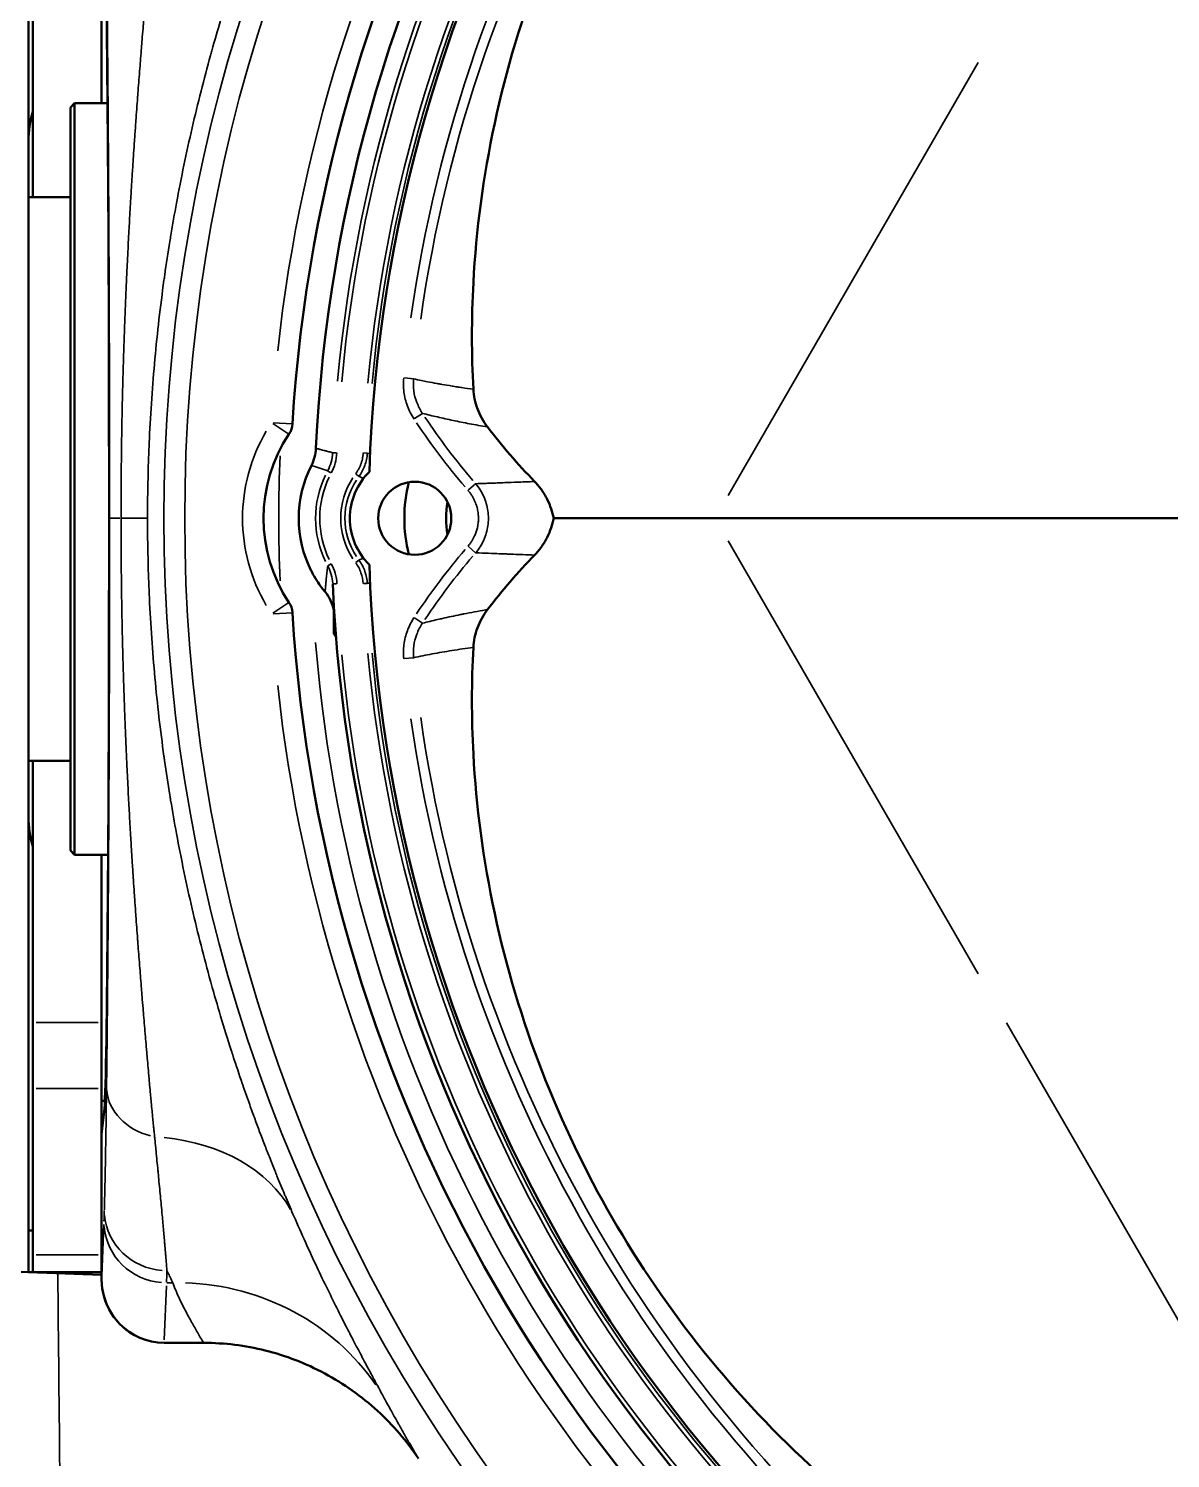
# Model space of a CAD drawing. Header units: millimetres. Extents: x 40 to 2195, y 40 to 1687.
# Drawn here: x 1031.6 to 1086.3, y 1342.3 to 1410.8 of the extents above; entities that cross this region are included whole.
import ezdxf

# ---------------------------------------------------------------- set-up
doc = ezdxf.new("R2010")
doc.units = ezdxf.units.MM
doc.header["$LTSCALE"] = 8
doc.layers.add('Visible (ISO)', color=7, linetype='Continuous', lineweight=50)
doc.layers.add('Visible Narrow (ISO)', color=7, linetype='Continuous', lineweight=35)

msp = doc.modelspace()

# ---------------------------------------------------------------- linework, layer by layer
at = {"layer": 'Visible (ISO)'}
for p, q in [((1031.6, 1424.92), (1031.6, 1353.482)), ((1031.8, 1415.232), (1031.8, 1402.701)), ((1035.1, 1415.232), (1035.1, 1407.201)), ((1033.6, 1407.001), (1033.8, 1407.201)), ((1033.6, 1407.001), (1033.6, 1371.401)), ((1033.8, 1371.201), (1033.8, 1407.201)), ((1033.8, 1407.201), (1035.383, 1407.201)), ((1031.6, 1402.701), (1033.6, 1402.701)), ((1064.482, 1387.322), (1056.754, 1387.322)), ((1064.484, 1387.322), (1091.042, 1387.322)), ((1046.217, 1381.822), (1046.217, 1383.238)), ((1031.6, 1375.701), (1033.6, 1375.701)), ((1031.8, 1375.701), (1031.8, 1363.171)), ((1033.6, 1371.401), (1033.8, 1371.201)), ((1033.8, 1371.201), (1035.41, 1371.201)), ((1035.1, 1371.201), (1035.1, 1359.411)), ((1031.8, 1363.171), (1031.8, 1360)), ((1031.8, 1352.031), (1031.8, 1360)), ((1035.255, 1359.411), (1035.1, 1359.411)), ((1035.1, 1359.411), (1035.1, 1350.868)), ((1035.1, 1357.822), (1035.224, 1358.905)), ((1035.1, 1357.822), (1035.1, 1350.888)), ((1036.9, 1357.925), (1036.9, 1357.925)), ((1037.1, 1357.842), (1037.1, 1357.842)), ((1038.6, 1357.59), (1038.6, 1357.59)), ((1040.6, 1357.079), (1040.6, 1357.079)), ((1031.6, 1351.201), (1031.6, 1353.482)), ((1031.6, 1353.202), (1031.635, 1353.201)), ((1031.8, 1353.201), (1031.6, 1353.201)), ((1031.6, 1351.201), (1009.1, 1351.987)), ((1031.8, 1352.031), (1031.8, 1351.201)), ((1036.9, 1351.58), (1036.9, 1351.58)), ((1037.1, 1351.493), (1037.1, 1351.493)), ((1031.8, 1351.201), (1031.6, 1351.201)), ((1031.6, 1351.201), (1035.1, 1351.079)), ((1035.1, 1351.201), (1031.8, 1351.201)), ((1038.094, 1347.822), (1039.989, 1347.822)), ((1038.1, 1347.822), (1039.989, 1347.822))]:
    msp.add_line(p, q, dxfattribs=at)
msp.add_circle((1050.1, 1387.322), 1.75, dxfattribs=at)
for centre, radius, start, end in [((1117.6, 1387.322), 73.5, 123.52818, 176.47182), ((1117.6, 1387.322), 72.312, 122.65633, 177.34367), ((1117.6, 1387.322), 69.709, 121.82758, 178.17242), ((1036.6, 1405.401), 5, 163.7398, 180), ((1077.877, 1410.388), 32.722, 210.08272, 210.08274), ((1043.241, 1391.906), 1, 326.23965, 356.47182), ((1050.1, 1387.322), 7.25, 146.23965, 213.76035), ((1077.763, 1410.322), 30.523, 217.6057, 224.08938), ((1043.368, 1390.766), 2, 332.90481, 357.34371), ((1050.1, 1387.322), 5.562, 152.90485, 206.98677), ((1050.1, 1387.322), 3.109, 134.35941, 225.64059), ((1056.6, 1387.322), 7, 165.71803, 194.28197), ((1056.6, 1387.322), 5, 170.93128, 189.06872), ((1117.6, 1387.322), 69.709, 181.82758, 238.17242), ((1077.763, 1364.322), 30.523, 135.91062, 142.3943), ((1117.6, 1387.322), 71.5, 182.52237, 237.47763), ((1043.241, 1382.737), 1, 3.52818, 33.76035), ((1117.6, 1387.322), 73.5, 183.52818, 236.47182), ((1056.6, 1387.322), 11.75, 207.91007, 209.04777), ((1077.973, 1364.2), 32.833, 149.91719, 149.91722), ((1036.6, 1373.002), 5, 180, 196.2602)]:
    msp.add_arc(centre, radius, start, end, dxfattribs=at)
for centre, major_axis, ratio, start_param, end_param in [((1035.205, 1387.322), (0, -28.5), 0.008727, 0.076262, 3.065331), ((1038.1, 1350.894), (-0.122, -3.07), 0.976558, 4.752941, 6.32186), ((1038.1, 1350.868), (0, -3.046), 0.984808, 4.712389, 5.846853)]:
    msp.add_ellipse(centre, major_axis=major_axis, ratio=ratio, start_param=start_param, end_param=end_param, dxfattribs=at)
for points, knots in [([(1052.906, 1393.505), (1052.817, 1395.151), (1052.811, 1396.864), (1053.04, 1401.111), (1053.377, 1403.684), (1054.479, 1408.808), (1055.244, 1411.362), (1057.151, 1416.279), (1058.293, 1418.641), (1060.823, 1423.024), (1062.298, 1425.194), (1065.603, 1429.303), (1067.432, 1431.243), (1071.318, 1434.759), (1073.378, 1436.338), (1076.942, 1438.659), (1078.428, 1439.511), (1079.898, 1440.256)], [16.981252, 16.981252, 16.981252, 16.981252, 17.514776, 17.514776, 18.27382, 18.27382, 19.032863, 19.032863, 19.791907, 19.791907, 20.550951, 20.550951, 21.309995, 21.309995, 22.069038, 22.069038, 22.602563, 22.602563, 22.602563, 22.602563]), ([(1052.906, 1393.505), (1052.923, 1393.197), (1052.987, 1392.881), (1053.214, 1392.262), (1053.375, 1391.964), (1053.582, 1391.696)], [-0.2031889, -0.2031889, -0.2031889, -0.2031889, -0.1016267, -0.1016267, -0.000001, -0.000001, -0.000001, -0.000001]), ([(1055.839, 1389.084), (1055.957, 1388.963), (1056.065, 1388.832), (1056.269, 1388.548), (1056.361, 1388.393), (1056.593, 1387.934), (1056.696, 1387.624), (1056.754, 1387.322)], [0.000001, 0.000001, 0.000001, 0.000001, 0.0508491, 0.0508491, 0.1061044, 0.1061044, 0.2122126, 0.2122126, 0.2122126, 0.2122126]), ([(1056.754, 1387.322), (1056.696, 1387.02), (1056.593, 1386.709), (1056.361, 1386.25), (1056.269, 1386.096), (1056.066, 1385.812), (1055.958, 1385.681), (1055.839, 1385.559)], [0.000001, 0.000001, 0.000001, 0.000001, 0.1064299, 0.1064299, 0.1617657, 0.1617657, 0.2128507, 0.2128507, 0.2128507, 0.2128507]), ([(1045.144, 1384.798), (1045.149, 1384.787), (1045.155, 1384.777), (1045.321, 1384.455), (1045.49, 1384.202), (1045.7, 1383.923), (1045.753, 1383.856), (1045.803, 1383.797)], [-2.1966263, -2.1966263, -2.1966263, -2.1966263, -2.192545, -2.192545, -2.0720054, -2.0720054, -2.0287503, -2.0287503, -2.0287503, -2.0287503]), ([(1045.803, 1383.797), (1045.912, 1383.666), (1046, 1383.525), (1046.137, 1383.237), (1046.186, 1383.088), (1046.217, 1382.937)], [-0.113698, -0.113698, -0.113698, -0.113698, -0.0568623, -0.0568623, -0.000001, -0.000001, -0.000001, -0.000001]), ([(1053.582, 1382.948), (1053.375, 1382.679), (1053.214, 1382.381), (1052.987, 1381.763), (1052.923, 1381.446), (1052.906, 1381.138)], [-0.2038354, -0.2038354, -0.2038354, -0.2038354, -0.1018868, -0.1018868, -0.000001, -0.000001, -0.000001, -0.000001]), ([(1079.898, 1334.387), (1078.428, 1335.132), (1076.942, 1335.984), (1073.378, 1338.306), (1071.318, 1339.885), (1067.432, 1343.4), (1065.603, 1345.34), (1062.298, 1349.45), (1060.823, 1351.62), (1058.293, 1356.002), (1057.151, 1358.365), (1055.244, 1363.282), (1054.479, 1365.836), (1053.377, 1370.959), (1053.04, 1373.532), (1052.811, 1377.779), (1052.817, 1379.493), (1052.906, 1381.138)], [16.981252, 16.981252, 16.981252, 16.981252, 17.514776, 17.514776, 18.27382, 18.27382, 19.032863, 19.032863, 19.791907, 19.791907, 20.550951, 20.550951, 21.309995, 21.309995, 22.069038, 22.069038, 22.602563, 22.602563, 22.602563, 22.602563]), ([(1050.274, 1342.287), (1049.716, 1343.12), (1049.06, 1343.883), (1047.553, 1345.262), (1046.7, 1345.866), (1044.884, 1346.84), (1043.928, 1347.211), (1041.973, 1347.699), (1040.983, 1347.822), (1039.989, 1347.822)], [0.000001, 0.000001, 0.000001, 0.000001, 0.300679, 0.300679, 0.612699, 0.612699, 0.918975, 0.918975, 1.217213, 1.217213, 1.217213, 1.217213])]:
    msp.add_open_spline(points, degree=3, knots=knots, dxfattribs=at)
at = {"layer": 'Visible Narrow (ISO)'}
for p, q in [((1077.087, 1409.151), (1065.112, 1388.41)), ((1050.031, 1394.001), (1049.6, 1394.043)), ((1044.07, 1391.352), (1043.306, 1391.863)), ((1044.236, 1391.845), (1043.32, 1391.902)), ((1050.463, 1392.341), (1050.091, 1392.096)), ((1046.35, 1390.453), (1046.166, 1390.461)), ((1047.64, 1390.451), (1047.823, 1390.443)), ((1046.086, 1389.505), (1045.925, 1389.593)), ((1047.278, 1389.442), (1047.424, 1389.332)), ((1053.009, 1388.971), (1052.672, 1388.68)), ((1035.976, 1387.322), (1035.484, 1387.322)), ((1053.009, 1385.673), (1052.672, 1385.963)), ((1077.087, 1365.492), (1065.112, 1386.234)), ((1046.089, 1385.134), (1045.928, 1385.046)), ((1047.278, 1385.201), (1047.424, 1385.311)), ((1046.353, 1384.183), (1046.17, 1384.175)), ((1047.64, 1384.192), (1047.823, 1384.2)), ((1044.07, 1383.291), (1043.306, 1382.781)), ((1043.32, 1382.742), (1044.236, 1382.798)), ((1050.463, 1382.303), (1050.091, 1382.547)), ((1050.031, 1380.643), (1049.6, 1380.6)), ((1031.965, 1363.171), (1034.935, 1363.171)), ((1078.439, 1363.151), (1090.414, 1342.41)), ((1031.965, 1360), (1034.935, 1360)), ((1035.105, 1351.025), (1035.203, 1353.492)), ((1034.935, 1352.031), (1031.965, 1352.031)), ((1038.1, 1351.282), (1038.1, 1351.282)), ((1038.1, 1350.702), (1038.1, 1350.702)), ((1038.223, 1350.7), (1038.492, 1350.7)), ((1038.1, 1347.966), (1038.203, 1350.556))]:
    msp.add_line(p, q, dxfattribs=at)
for centre, radius, start, end in [((1117.6, 1387.322), 74.5, 126.17537, 173.82463), ((1117.6, 1387.322), 71.503, 125.26458, 174.73542), ((1117.6, 1387.322), 71.303, 125.26458, 174.73542), ((1117.6, 1387.322), 70.046, 125.3053, 174.6947), ((1117.6, 1387.322), 69.846, 125.3053, 174.6947), ((1117.6, 1387.322), 68.363, 128.08059, 171.91941), ((1117.6, 1387.322), 67.888, 128.08059, 171.91941), ((1117.6, 1387.322), 79.522, 142.94869, 217.05131), ((1117.6, 1387.322), 78.522, 142.94869, 217.05131), ((1077.763, 1410.322), 33.168, 213.74088, 220.4086), ((1077.763, 1410.322), 32.681, 213.74088, 220.4086), ((1050.1, 1387.322), 8.25, 149.61569, 210.38431), ((1117.6, 1387.322), 74.017, 177.68277, 182.31723), ((1050.1, 1387.322), 4.753, 154.31296, 205.74741), ((1050.1, 1387.322), 4.553, 154.31296, 205.74741), ((1050.1, 1387.322), 3.546, 146.77355, 213.22645), ((1050.1, 1387.322), 3.346, 146.77355, 213.22645), ((1077.763, 1364.322), 33.168, 139.5914, 146.25912), ((1077.763, 1364.322), 32.681, 139.59139, 146.25912), ((1117.6, 1387.322), 72.5, 184.70912, 233.56463), ((1117.6, 1387.322), 70.046, 185.3053, 234.6947), ((1117.6, 1387.322), 69.846, 185.3053, 234.6947), ((1117.6, 1387.322), 71.3, 185.27013, 234.72987), ((1117.6, 1387.322), 74.5, 186.17537, 233.82463), ((1117.6, 1387.322), 68.363, 188.08059, 231.91941), ((1117.6, 1387.322), 67.888, 188.08059, 231.91941)]:
    msp.add_arc(centre, radius, start, end, dxfattribs=at)
for centre, major_axis, ratio, start_param, end_param in [((1044.168, 1384.087), (2.001, 0.088), 0.999992, 0.022763, 0.432505), ((1038.334, 1360.091), (-3, 0.038), 0.82431, 0.081971, 1.27995), ((1035.195, 1350.268), (9.379, 2.947), 0.728638, 0.150281, 1.039795), ((1035.144, 1387.355), (0, -34.534), 0.008727, 0.21995, 0.276538), ((1038.227, 1354.163), (-2.999, 0.091), 0.961099, 0.110046, 1.521569), ((1038.209, 1353.629), (-2.998, 0.119), 0.976558, 0.118999, 1.531025), ((1038.144, 1387.344), (0, -37.522), 0.008028, 0.219943, 0.276552), ((1038.447, 1339.421), (11.289, 3.215), 0.957797, 0.313658, 1.247547)]:
    msp.add_ellipse(centre, major_axis=major_axis, ratio=ratio, start_param=start_param, end_param=end_param, dxfattribs=at)
for points, knots in [([(1044.31, 1420.757), (1044.184, 1420.466), (1044.054, 1420.163), (1043.902, 1419.803), (1043.884, 1419.759), (1043.743, 1419.424), (1043.618, 1419.122), (1043.459, 1418.73), (1043.427, 1418.652), (1043.311, 1418.362), (1043.225, 1418.146), (1043.059, 1417.727), (1042.981, 1417.525), (1042.766, 1416.969), (1042.629, 1416.606), (1042.452, 1416.126), (1042.414, 1416.023), (1042.297, 1415.704), (1042.218, 1415.484), (1042.06, 1415.041), (1041.982, 1414.819), (1041.882, 1414.529), (1041.859, 1414.462), (1041.699, 1413.997), (1041.563, 1413.593), (1041.389, 1413.059), (1041.348, 1412.933), (1041.134, 1412.27), (1040.965, 1411.725), (1040.656, 1410.693), (1040.515, 1410.208), (1040.357, 1409.643), (1040.336, 1409.569), (1040.159, 1408.929), (1040.007, 1408.356), (1039.713, 1407.199), (1039.571, 1406.615), (1039.298, 1405.435), (1039.167, 1404.84), (1038.917, 1403.639), (1038.798, 1403.034), (1038.591, 1401.915), (1038.501, 1401.403), (1038.399, 1400.787), (1038.382, 1400.685), (1038.279, 1400.049), (1038.197, 1399.512), (1038.109, 1398.89), (1038.097, 1398.806), (1037.999, 1398.099), (1037.919, 1397.474), (1037.774, 1396.219), (1037.708, 1395.589), (1037.592, 1394.327), (1037.54, 1393.694), (1037.452, 1392.425), (1037.415, 1391.789), (1037.363, 1390.646), (1037.344, 1390.139), (1037.326, 1389.5), (1037.323, 1389.369), (1037.305, 1388.599), (1037.298, 1387.96), (1037.298, 1387.322)], [0.0000002, 0.0000002, 0.0000002, 0.0000002, 0.0439758, 0.0439758, 0.05, 0.05, 0.090068, 0.090068, 0.1, 0.1, 0.1264255, 0.1264255, 0.15, 0.15, 0.1893933, 0.1893933, 0.2, 0.2, 0.2220319, 0.2220319, 0.2436457, 0.2436457, 0.25, 0.25, 0.2882474, 0.2882474, 0.3, 0.3, 0.35, 0.35, 0.3934344, 0.3934344, 0.4, 0.4, 0.45, 0.45, 0.5, 0.5, 0.55, 0.55, 0.6, 0.6, 0.6417562, 0.6417562, 0.65, 0.65, 0.6932699, 0.6932699, 0.7, 0.7, 0.75, 0.75, 0.8, 0.8, 0.85, 0.85, 0.9, 0.9, 0.9397092, 0.9397092, 0.95, 0.95, 1, 1, 1, 1]), ([(1037.636, 1416.955), (1037.628, 1416.873), (1037.619, 1416.786), (1037.603, 1416.628), (1037.596, 1416.561), (1037.586, 1416.461), (1037.583, 1416.432), (1037.57, 1416.298), (1037.559, 1416.188), (1037.54, 1415.984), (1037.531, 1415.893), (1037.519, 1415.77), (1037.516, 1415.742), (1037.501, 1415.578), (1037.487, 1415.437), (1037.464, 1415.19), (1037.455, 1415.087), (1037.443, 1414.957), (1037.44, 1414.934), (1037.425, 1414.77), (1037.412, 1414.625), (1037.386, 1414.341), (1037.374, 1414.202), (1037.36, 1414.044), (1037.358, 1414.028), (1037.343, 1413.858), (1037.329, 1413.702), (1037.302, 1413.385), (1037.288, 1413.224), (1037.273, 1413.055), (1037.272, 1413.048), (1037.256, 1412.861), (1037.24, 1412.678), (1037.212, 1412.34), (1037.198, 1412.185), (1037.185, 1412.026), (1037.185, 1412.022), (1037.156, 1411.68), (1037.127, 1411.338), (1037.097, 1410.979), (1037.096, 1410.964), (1037.079, 1410.757), (1037.063, 1410.564), (1037.035, 1410.226), (1037.024, 1410.082), (1037.01, 1409.91), (1037.008, 1409.884), (1036.992, 1409.691), (1036.979, 1409.524), (1036.953, 1409.194), (1036.94, 1409.031), (1036.926, 1408.856), (1036.925, 1408.847), (1036.922, 1408.797), (1036.918, 1408.758), (1036.902, 1408.547), (1036.889, 1408.373), (1036.862, 1408.029), (1036.849, 1407.859), (1036.836, 1407.674), (1036.835, 1407.662), (1036.83, 1407.594), (1036.825, 1407.536), (1036.807, 1407.296), (1036.793, 1407.109), (1036.766, 1406.739), (1036.753, 1406.556), (1036.739, 1406.353), (1036.738, 1406.338), (1036.731, 1406.244), (1036.725, 1406.164), (1036.704, 1405.862), (1036.688, 1405.633), (1036.658, 1405.205), (1036.645, 1405.008), (1036.625, 1404.699), (1036.617, 1404.59), (1036.595, 1404.245), (1036.579, 1404.005), (1036.549, 1403.534), (1036.535, 1403.306), (1036.512, 1402.929), (1036.503, 1402.785), (1036.474, 1402.29), (1036.453, 1401.93), (1036.424, 1401.406), (1036.415, 1401.253), (1036.397, 1400.914), (1036.387, 1400.728), (1036.367, 1400.34), (1036.357, 1400.138), (1036.336, 1399.732), (1036.326, 1399.529), (1036.309, 1399.172), (1036.302, 1399.02), (1036.285, 1398.634), (1036.274, 1398.396), (1036.253, 1397.898), (1036.242, 1397.637), (1036.221, 1397.109), (1036.21, 1396.843), (1036.196, 1396.473), (1036.193, 1396.374), (1036.181, 1396.04), (1036.173, 1395.8), (1036.162, 1395.49), (1036.16, 1395.423), (1036.15, 1395.123), (1036.143, 1394.885), (1036.129, 1394.412), (1036.123, 1394.177), (1036.111, 1393.733), (1036.105, 1393.525), (1036.095, 1393.108), (1036.09, 1392.899), (1036.082, 1392.532), (1036.079, 1392.374), (1036.072, 1392.01), (1036.068, 1391.802), (1036.061, 1391.388), (1036.058, 1391.182), (1036.051, 1390.772), (1036.049, 1390.568), (1036.046, 1390.32), (1036.045, 1390.273), (1036.042, 1389.965), (1036.039, 1389.707), (1036.036, 1389.322), (1036.035, 1389.192), (1036.032, 1388.819), (1036.03, 1388.576), (1036.028, 1388.091), (1036.027, 1387.849), (1036.027, 1387.513), (1036.027, 1387.417), (1036.027, 1387.322)], [0.0000004, 0.0000004, 0.0000004, 0.0000004, 0.0264239, 0.0264239, 0.0449613, 0.0449613, 0.0526316, 0.0526316, 0.0790387, 0.0790387, 0.0992866, 0.0992866, 0.1052632, 0.1052632, 0.1338009, 0.1338009, 0.1535466, 0.1535466, 0.1578947, 0.1578947, 0.1838702, 0.1838702, 0.2078221, 0.2078221, 0.2105263, 0.2105263, 0.2363156, 0.2363156, 0.2621049, 0.2621049, 0.2631579, 0.2631579, 0.2918356, 0.2918356, 0.3157895, 0.3157895, 0.3163858, 0.3163858, 0.3684211, 0.3684211, 0.3706631, 0.3706631, 0.3996722, 0.3996722, 0.4210526, 0.4210526, 0.4249484, 0.4249484, 0.4493163, 0.4493163, 0.4723732, 0.4723732, 0.4736842, 0.4736842, 0.4792176, 0.4792176, 0.5027667, 0.5027667, 0.5248208, 0.5248208, 0.5263158, 0.5263158, 0.53349, 0.53349, 0.5562187, 0.5562187, 0.5772553, 0.5772553, 0.5789474, 0.5789474, 0.5877504, 0.5877504, 0.6119397, 0.6119397, 0.6315789, 0.6315789, 0.6420437, 0.6420437, 0.6642336, 0.6642336, 0.6842105, 0.6842105, 0.6963076, 0.6963076, 0.7251211, 0.7251211, 0.7368421, 0.7368421, 0.7506824, 0.7506824, 0.7652542, 0.7652542, 0.7793243, 0.7793243, 0.7894737, 0.7894737, 0.8047929, 0.8047929, 0.8208458, 0.8208458, 0.8364979, 0.8364979, 0.8421053, 0.8421053, 0.8554156, 0.8554156, 0.8590328, 0.8590328, 0.8717195, 0.8717195, 0.8840243, 0.8840243, 0.8947368, 0.8947368, 0.905411, 0.905411, 0.9133957, 0.9133957, 0.9239313, 0.9239313, 0.9344394, 0.9344394, 0.944941, 0.944941, 0.9473684, 0.9473684, 0.9609947, 0.9609947, 0.9679374, 0.9679374, 0.981156, 0.981156, 0.9946278, 0.9946278, 1, 1, 1, 1]), ([(1035.334, 1414.552), (1035.336, 1414.425), (1035.337, 1414.284), (1035.339, 1414.128), (1035.34, 1414.101), (1035.34, 1414.074), (1035.34, 1414.046), (1035.342, 1413.878), (1035.345, 1413.693), (1035.347, 1413.494), (1035.347, 1413.469), (1035.347, 1413.443), (1035.348, 1413.417), (1035.35, 1413.208), (1035.353, 1412.984), (1035.355, 1412.747), (1035.356, 1412.725), (1035.356, 1412.704), (1035.356, 1412.683), (1035.359, 1412.436), (1035.362, 1412.175), (1035.364, 1411.904), (1035.364, 1411.89), (1035.365, 1411.875), (1035.365, 1411.861), (1035.368, 1411.58), (1035.371, 1411.288), (1035.373, 1410.99), (1035.374, 1410.985), (1035.374, 1410.979), (1035.374, 1410.973), (1035.377, 1410.669), (1035.379, 1410.359), (1035.382, 1410.045), (1035.382, 1410.042), (1035.382, 1410.038), (1035.382, 1410.034), (1035.385, 1409.724), (1035.388, 1409.412), (1035.391, 1409.097), (1035.391, 1409.083), (1035.391, 1409.069), (1035.391, 1409.055), (1035.394, 1408.75), (1035.396, 1408.442), (1035.399, 1408.129), (1035.399, 1408.105), (1035.399, 1408.08), (1035.399, 1408.056), (1035.402, 1407.752), (1035.404, 1407.444), (1035.407, 1407.124), (1035.407, 1407.087), (1035.407, 1407.05), (1035.408, 1407.013), (1035.41, 1406.701), (1035.412, 1406.378), (1035.415, 1406.039), (1035.415, 1405.986), (1035.416, 1405.933), (1035.416, 1405.88), (1035.418, 1405.547), (1035.421, 1405.197), (1035.423, 1404.826), (1035.424, 1404.753), (1035.424, 1404.679), (1035.425, 1404.605), (1035.427, 1404.238), (1035.43, 1403.85), (1035.432, 1403.44), (1035.433, 1403.34), (1035.433, 1403.24), (1035.434, 1403.138), (1035.436, 1402.732), (1035.439, 1402.305), (1035.441, 1401.853), (1035.442, 1401.722), (1035.443, 1401.589), (1035.444, 1401.454), (1035.446, 1401.006), (1035.448, 1400.537), (1035.451, 1400.046), (1035.452, 1399.877), (1035.452, 1399.705), (1035.453, 1399.53), (1035.455, 1399.046), (1035.458, 1398.539), (1035.46, 1397.999), (1035.461, 1397.784), (1035.462, 1397.564), (1035.462, 1397.339), (1035.465, 1396.796), (1035.467, 1396.222), (1035.468, 1395.616), (1035.469, 1395.338), (1035.47, 1395.053), (1035.471, 1394.763), (1035.473, 1394.157), (1035.474, 1393.527), (1035.476, 1392.884), (1035.477, 1392.545), (1035.477, 1392.202), (1035.478, 1391.859), (1035.479, 1391.282), (1035.48, 1390.704), (1035.48, 1390.141), (1035.48, 1390.1), (1035.48, 1390.06), (1035.481, 1390.02), (1035.481, 1389.651), (1035.481, 1389.289), (1035.482, 1388.932), (1035.482, 1388.385), (1035.482, 1387.85), (1035.482, 1387.322)], [0, 0, 0, 0, 0.044972, 0.044972, 0.044972, 0.052632, 0.052632, 0.052632, 0.099303, 0.099303, 0.099303, 0.105263, 0.105263, 0.105263, 0.153573, 0.153573, 0.153573, 0.157895, 0.157895, 0.157895, 0.207855, 0.207855, 0.207855, 0.210526, 0.210526, 0.210526, 0.262143, 0.262143, 0.262143, 0.263158, 0.263158, 0.263158, 0.315789, 0.315789, 0.315789, 0.316432, 0.316432, 0.316432, 0.368421, 0.368421, 0.368421, 0.370721, 0.370721, 0.370721, 0.421053, 0.421053, 0.421053, 0.425014, 0.425014, 0.425014, 0.473684, 0.473684, 0.473684, 0.479291, 0.479291, 0.479291, 0.526316, 0.526316, 0.526316, 0.533571, 0.533571, 0.533571, 0.578947, 0.578947, 0.578947, 0.587839, 0.587839, 0.587839, 0.631579, 0.631579, 0.631579, 0.64214, 0.64214, 0.64214, 0.684211, 0.684211, 0.684211, 0.696411, 0.696411, 0.696411, 0.736842, 0.736842, 0.736842, 0.750793, 0.750793, 0.750793, 0.789474, 0.789474, 0.789474, 0.804905, 0.804905, 0.804905, 0.842105, 0.842105, 0.842105, 0.859155, 0.859155, 0.859155, 0.894737, 0.894737, 0.894737, 0.913519, 0.913519, 0.913519, 0.945103, 0.945103, 0.945103, 0.947368, 0.947368, 0.947368, 0.968127, 0.968127, 0.968127, 1, 1, 1, 1]), ([(1050.47, 1392.346), (1050.359, 1392.511), (1050.176, 1392.863), (1050.031, 1393.429), (1050.023, 1393.811), (1050.041, 1394)], [0.0000013, 0.0000013, 0.0000013, 0.0000013, 0.3333333, 0.6666667, 1, 1, 1, 1]), ([(1050.041, 1394), (1050.167, 1393.973), (1050.294, 1393.947), (1050.517, 1393.901), (1050.612, 1393.883), (1050.859, 1393.835), (1051.011, 1393.806), (1051.228, 1393.767), (1051.292, 1393.755), (1051.37, 1393.742), (1051.384, 1393.739), (1051.557, 1393.709), (1051.718, 1393.682), (1051.963, 1393.643), (1052.044, 1393.63), (1052.204, 1393.605), (1052.282, 1393.593), (1052.539, 1393.555), (1052.721, 1393.53), (1052.906, 1393.505)], [0, 0, 0, 0, 0.1436479, 0.1436479, 0.25, 0.25, 0.4166381, 0.4166381, 0.4851506, 0.4851506, 0.5, 0.5, 0.6684101, 0.6684101, 0.75, 0.75, 0.8272578, 0.8272578, 1, 1, 1, 1]), ([(1050.47, 1392.346), (1050.704, 1392.287), (1050.944, 1392.23), (1051.187, 1392.174), (1051.43, 1392.118), (1051.678, 1392.063), (1051.933, 1392.009), (1052.188, 1391.955), (1052.452, 1391.902), (1052.726, 1391.85), (1053, 1391.798), (1053.286, 1391.746), (1053.582, 1391.696)], [0.0000015, 0.0000015, 0.0000015, 0.0000015, 0.25, 0.25, 0.25, 0.5, 0.5, 0.5, 0.75, 0.75, 0.75, 1, 1, 1, 1]), ([(1046.166, 1390.461), (1046.135, 1390.469), (1046.104, 1390.478), (1046.042, 1390.494), (1046.011, 1390.503), (1045.923, 1390.526), (1045.866, 1390.542), (1045.8, 1390.559), (1045.793, 1390.561), (1045.721, 1390.58), (1045.654, 1390.598), (1045.563, 1390.622), (1045.542, 1390.627), (1045.471, 1390.646), (1045.419, 1390.659), (1045.366, 1390.673)], [0, 0, 0, 0, 0.125576, 0.125576, 0.25, 0.25, 0.474225, 0.474225, 0.5, 0.5, 0.75, 0.75, 0.823582, 0.823582, 1, 1, 1, 1]), ([(1046.1, 1389.498), (1046.181, 1389.646), (1046.305, 1389.955), (1046.358, 1390.283), (1046.365, 1390.452)], [0, 0, 0, 0, 0.5, 1, 1, 1, 1]), ([(1047.624, 1390.452), (1047.622, 1390.402), (1047.618, 1390.353), (1047.609, 1390.283), (1047.606, 1390.261), (1047.594, 1390.191), (1047.584, 1390.144), (1047.561, 1390.05), (1047.547, 1390.003), (1047.527, 1389.943), (1047.522, 1389.929), (1047.501, 1389.871), (1047.483, 1389.828), (1047.445, 1389.744), (1047.424, 1389.703), (1047.399, 1389.658), (1047.397, 1389.654), (1047.372, 1389.609), (1047.347, 1389.569), (1047.304, 1389.504), (1047.285, 1389.478), (1047.265, 1389.452)], [0.0000001, 0.0000001, 0.0000001, 0.0000001, 0.1306267, 0.1306267, 0.1902183, 0.1902183, 0.322618, 0.322618, 0.4587135, 0.4587135, 0.5, 0.5, 0.6316532, 0.6316532, 0.7636005, 0.7636005, 0.777404, 0.777404, 0.9091423, 0.9091423, 1, 1, 1, 1]), ([(1047.824, 1390.443), (1047.815, 1390.236), (1047.732, 1389.833), (1047.541, 1389.485), (1047.425, 1389.331)], [0, 0, 0, 0, 0.5, 1, 1, 1, 1]), ([(1047.824, 1390.443), (1047.859, 1390.431), (1047.895, 1390.419), (1047.931, 1390.406), (1047.94, 1390.402), (1047.949, 1390.399), (1047.958, 1390.396)], [0, 0, 0, 0, 0.3333333, 0.3333333, 0.3333333, 0.4156214, 0.4156214, 0.4156214, 0.4156214]), ([(1045.924, 1389.593), (1045.865, 1389.614), (1045.805, 1389.635), (1045.744, 1389.656), (1045.683, 1389.677), (1045.621, 1389.698), (1045.558, 1389.719), (1045.494, 1389.741), (1045.428, 1389.763), (1045.36, 1389.785), (1045.292, 1389.808), (1045.222, 1389.831), (1045.149, 1389.855)], [0, 0, 0, 0, 0.25, 0.25, 0.25, 0.5, 0.5, 0.5, 0.75, 0.75, 0.75, 1, 1, 1, 1]), ([(1047.425, 1389.331), (1047.428, 1389.33), (1047.431, 1389.328), (1047.435, 1389.327), (1047.464, 1389.313), (1047.494, 1389.298), (1047.524, 1389.283), (1047.531, 1389.28), (1047.537, 1389.277), (1047.543, 1389.273), (1047.571, 1389.26), (1047.599, 1389.245), (1047.629, 1389.231), (1047.633, 1389.229), (1047.637, 1389.227), (1047.641, 1389.225)], [0, 0, 0, 0, 0.0323755, 0.0323755, 0.0323755, 0.3333333, 0.3333333, 0.3333333, 0.3943759, 0.3943759, 0.3943759, 0.6666667, 0.6666667, 0.6666667, 0.7039525, 0.7039525, 0.7039525, 0.7039525]), ([(1055.839, 1389.084), (1055.746, 1389.081), (1055.651, 1389.077), (1055.556, 1389.073), (1055.43, 1389.068), (1055.304, 1389.063), (1055.176, 1389.058), (1054.976, 1389.05), (1054.774, 1389.043), (1054.568, 1389.035), (1054.543, 1389.034), (1054.518, 1389.033), (1054.493, 1389.032), (1054.261, 1389.023), (1054.023, 1389.014), (1053.777, 1389.005), (1053.691, 1389.001), (1053.603, 1388.998), (1053.514, 1388.995), (1053.351, 1388.989), (1053.185, 1388.983), (1053.016, 1388.976)], [0, 0, 0, 0, 0.1075547, 0.1075547, 0.1075547, 0.25, 0.25, 0.25, 0.4727551, 0.4727551, 0.4727551, 0.5, 0.5, 0.5, 0.75, 0.75, 0.75, 0.8380481, 0.8380481, 0.8380481, 1, 1, 1, 1]), ([(1052.647, 1385.985), (1052.68, 1386.023), (1052.711, 1386.062), (1052.77, 1386.142), (1052.799, 1386.183), (1052.838, 1386.245), (1052.851, 1386.266), (1052.889, 1386.329), (1052.912, 1386.372), (1052.944, 1386.436), (1052.954, 1386.456), (1052.992, 1386.54), (1053.018, 1386.604), (1053.062, 1386.736), (1053.082, 1386.803), (1053.11, 1386.924), (1053.12, 1386.978), (1053.138, 1387.1), (1053.144, 1387.169), (1053.15, 1387.307), (1053.149, 1387.376), (1053.144, 1387.46), (1053.143, 1387.475), (1053.138, 1387.53), (1053.134, 1387.568), (1053.117, 1387.683), (1053.102, 1387.759), (1053.062, 1387.91), (1053.038, 1387.984), (1053.004, 1388.071), (1052.999, 1388.084), (1052.984, 1388.119), (1052.975, 1388.141), (1052.944, 1388.208), (1052.922, 1388.253), (1052.874, 1388.341), (1052.848, 1388.385), (1052.793, 1388.469), (1052.765, 1388.51), (1052.711, 1388.58), (1052.688, 1388.61), (1052.658, 1388.646), (1052.652, 1388.652), (1052.647, 1388.658)], [0, 0, 0, 0, 0.049989, 0.049989, 0.10068, 0.10068, 0.126032, 0.126032, 0.176511, 0.176511, 0.2, 0.2, 0.271677, 0.271677, 0.343354, 0.343354, 0.4, 0.4, 0.471632, 0.471632, 0.543338, 0.543338, 0.559414, 0.559414, 0.6, 0.6, 0.679903, 0.679903, 0.760696, 0.760696, 0.775451, 0.775451, 0.8, 0.8, 0.851745, 0.851745, 0.90332, 0.90332, 0.953918, 0.953918, 0.991836, 0.991836, 1, 1, 1, 1]), ([(1053.016, 1385.667), (1053.174, 1385.853), (1053.435, 1386.268), (1053.635, 1386.962), (1053.635, 1387.682), (1053.434, 1388.377), (1053.174, 1388.79), (1053.016, 1388.976)], [0.000002, 0.000002, 0.000002, 0.000002, 0.2, 0.4, 0.6, 0.8, 1, 1, 1, 1]), ([(1035.334, 1360.091), (1035.336, 1360.219), (1035.337, 1360.36), (1035.339, 1360.516), (1035.34, 1360.543), (1035.34, 1360.57), (1035.34, 1360.597), (1035.342, 1360.765), (1035.345, 1360.95), (1035.347, 1361.149), (1035.347, 1361.175), (1035.347, 1361.2), (1035.348, 1361.226), (1035.35, 1361.436), (1035.353, 1361.66), (1035.355, 1361.897), (1035.356, 1361.918), (1035.356, 1361.939), (1035.356, 1361.961), (1035.359, 1362.208), (1035.362, 1362.468), (1035.364, 1362.739), (1035.364, 1362.754), (1035.365, 1362.768), (1035.365, 1362.783), (1035.368, 1363.064), (1035.371, 1363.355), (1035.373, 1363.653), (1035.374, 1363.659), (1035.374, 1363.665), (1035.374, 1363.671), (1035.377, 1363.975), (1035.379, 1364.285), (1035.382, 1364.598), (1035.382, 1364.602), (1035.382, 1364.606), (1035.382, 1364.61), (1035.385, 1364.919), (1035.388, 1365.232), (1035.391, 1365.547), (1035.391, 1365.56), (1035.391, 1365.574), (1035.391, 1365.588), (1035.394, 1365.894), (1035.396, 1366.201), (1035.399, 1366.514), (1035.399, 1366.539), (1035.399, 1366.563), (1035.399, 1366.588), (1035.402, 1366.891), (1035.404, 1367.2), (1035.407, 1367.52), (1035.407, 1367.557), (1035.407, 1367.594), (1035.408, 1367.631), (1035.41, 1367.942), (1035.412, 1368.265), (1035.415, 1368.605), (1035.415, 1368.657), (1035.416, 1368.71), (1035.416, 1368.763), (1035.418, 1369.097), (1035.421, 1369.446), (1035.423, 1369.818), (1035.424, 1369.891), (1035.424, 1369.964), (1035.425, 1370.039), (1035.427, 1370.406), (1035.43, 1370.793), (1035.432, 1371.204), (1035.433, 1371.303), (1035.433, 1371.404), (1035.434, 1371.505), (1035.436, 1371.911), (1035.439, 1372.339), (1035.441, 1372.791), (1035.442, 1372.922), (1035.443, 1373.055), (1035.444, 1373.19), (1035.446, 1373.637), (1035.448, 1374.107), (1035.451, 1374.597), (1035.452, 1374.767), (1035.452, 1374.938), (1035.453, 1375.113), (1035.455, 1375.598), (1035.458, 1376.105), (1035.46, 1376.644), (1035.461, 1376.859), (1035.462, 1377.079), (1035.462, 1377.305), (1035.465, 1377.848), (1035.467, 1378.422), (1035.468, 1379.028), (1035.469, 1379.306), (1035.47, 1379.59), (1035.471, 1379.881), (1035.473, 1380.487), (1035.474, 1381.117), (1035.476, 1381.76), (1035.477, 1382.099), (1035.477, 1382.442), (1035.478, 1382.785), (1035.479, 1383.362), (1035.48, 1383.939), (1035.48, 1384.503), (1035.48, 1384.543), (1035.48, 1384.583), (1035.481, 1384.624), (1035.481, 1384.992), (1035.481, 1385.354), (1035.482, 1385.711), (1035.482, 1386.259), (1035.482, 1386.794), (1035.482, 1387.322)], [0, 0, 0, 0, 0.044972, 0.044972, 0.044972, 0.052632, 0.052632, 0.052632, 0.099303, 0.099303, 0.099303, 0.105263, 0.105263, 0.105263, 0.153573, 0.153573, 0.153573, 0.157895, 0.157895, 0.157895, 0.207855, 0.207855, 0.207855, 0.210526, 0.210526, 0.210526, 0.262143, 0.262143, 0.262143, 0.263158, 0.263158, 0.263158, 0.315789, 0.315789, 0.315789, 0.316432, 0.316432, 0.316432, 0.368421, 0.368421, 0.368421, 0.370721, 0.370721, 0.370721, 0.421053, 0.421053, 0.421053, 0.425014, 0.425014, 0.425014, 0.473684, 0.473684, 0.473684, 0.479291, 0.479291, 0.479291, 0.526316, 0.526316, 0.526316, 0.533571, 0.533571, 0.533571, 0.578947, 0.578947, 0.578947, 0.587839, 0.587839, 0.587839, 0.631579, 0.631579, 0.631579, 0.64214, 0.64214, 0.64214, 0.684211, 0.684211, 0.684211, 0.696411, 0.696411, 0.696411, 0.736842, 0.736842, 0.736842, 0.750793, 0.750793, 0.750793, 0.789474, 0.789474, 0.789474, 0.804905, 0.804905, 0.804905, 0.842105, 0.842105, 0.842105, 0.859155, 0.859155, 0.859155, 0.894737, 0.894737, 0.894737, 0.913519, 0.913519, 0.913519, 0.945103, 0.945103, 0.945103, 0.947368, 0.947368, 0.947368, 0.968127, 0.968127, 0.968127, 1, 1, 1, 1]), ([(1037.636, 1357.689), (1037.628, 1357.771), (1037.619, 1357.858), (1037.603, 1358.015), (1037.596, 1358.083), (1037.586, 1358.182), (1037.583, 1358.212), (1037.57, 1358.346), (1037.559, 1358.456), (1037.54, 1358.659), (1037.531, 1358.751), (1037.519, 1358.873), (1037.516, 1358.901), (1037.501, 1359.065), (1037.487, 1359.206), (1037.464, 1359.453), (1037.455, 1359.557), (1037.443, 1359.686), (1037.44, 1359.71), (1037.425, 1359.874), (1037.412, 1360.018), (1037.386, 1360.303), (1037.374, 1360.442), (1037.36, 1360.6), (1037.358, 1360.616), (1037.343, 1360.785), (1037.329, 1360.942), (1037.302, 1361.259), (1037.288, 1361.42), (1037.273, 1361.589), (1037.272, 1361.595), (1037.256, 1361.783), (1037.24, 1361.965), (1037.212, 1362.304), (1037.198, 1362.459), (1037.185, 1362.618), (1037.185, 1362.622), (1037.156, 1362.964), (1037.127, 1363.305), (1037.097, 1363.664), (1037.096, 1363.679), (1037.079, 1363.886), (1037.063, 1364.079), (1037.035, 1364.417), (1037.024, 1364.561), (1037.01, 1364.733), (1037.008, 1364.76), (1036.992, 1364.952), (1036.979, 1365.12), (1036.953, 1365.45), (1036.94, 1365.613), (1036.926, 1365.787), (1036.925, 1365.797), (1036.922, 1365.846), (1036.918, 1365.886), (1036.902, 1366.097), (1036.889, 1366.27), (1036.862, 1366.614), (1036.849, 1366.784), (1036.836, 1366.97), (1036.835, 1366.981), (1036.83, 1367.05), (1036.825, 1367.107), (1036.807, 1367.347), (1036.793, 1367.534), (1036.766, 1367.905), (1036.753, 1368.087), (1036.739, 1368.29), (1036.738, 1368.305), (1036.731, 1368.4), (1036.725, 1368.479), (1036.704, 1368.782), (1036.688, 1369.011), (1036.658, 1369.439), (1036.645, 1369.636), (1036.625, 1369.945), (1036.617, 1370.054), (1036.595, 1370.398), (1036.579, 1370.639), (1036.549, 1371.109), (1036.535, 1371.338), (1036.512, 1371.714), (1036.503, 1371.858), (1036.474, 1372.353), (1036.453, 1372.714), (1036.424, 1373.237), (1036.415, 1373.391), (1036.397, 1373.729), (1036.387, 1373.915), (1036.367, 1374.304), (1036.357, 1374.506), (1036.336, 1374.912), (1036.326, 1375.115), (1036.309, 1375.472), (1036.302, 1375.623), (1036.285, 1376.01), (1036.274, 1376.248), (1036.253, 1376.746), (1036.242, 1377.007), (1036.221, 1377.534), (1036.21, 1377.801), (1036.196, 1378.171), (1036.193, 1378.269), (1036.181, 1378.604), (1036.173, 1378.844), (1036.162, 1379.154), (1036.16, 1379.22), (1036.15, 1379.521), (1036.143, 1379.758), (1036.129, 1380.231), (1036.123, 1380.466), (1036.111, 1380.91), (1036.105, 1381.118), (1036.095, 1381.536), (1036.09, 1381.745), (1036.082, 1382.112), (1036.079, 1382.269), (1036.072, 1382.634), (1036.068, 1382.842), (1036.061, 1383.255), (1036.058, 1383.462), (1036.051, 1383.871), (1036.049, 1384.075), (1036.046, 1384.324), (1036.045, 1384.371), (1036.042, 1384.678), (1036.039, 1384.936), (1036.036, 1385.322), (1036.035, 1385.451), (1036.032, 1385.825), (1036.03, 1386.067), (1036.028, 1386.552), (1036.027, 1386.795), (1036.027, 1387.131), (1036.027, 1387.227), (1036.027, 1387.322)], [0.0000004, 0.0000004, 0.0000004, 0.0000004, 0.0264239, 0.0264239, 0.0449613, 0.0449613, 0.0526316, 0.0526316, 0.0790387, 0.0790387, 0.0992866, 0.0992866, 0.1052632, 0.1052632, 0.1338009, 0.1338009, 0.1535466, 0.1535466, 0.1578947, 0.1578947, 0.1838702, 0.1838702, 0.2078221, 0.2078221, 0.2105263, 0.2105263, 0.2363156, 0.2363156, 0.2621049, 0.2621049, 0.2631579, 0.2631579, 0.2918356, 0.2918356, 0.3157895, 0.3157895, 0.3163858, 0.3163858, 0.3684211, 0.3684211, 0.3706631, 0.3706631, 0.3996722, 0.3996722, 0.4210526, 0.4210526, 0.4249484, 0.4249484, 0.4493163, 0.4493163, 0.4723732, 0.4723732, 0.4736842, 0.4736842, 0.4792176, 0.4792176, 0.5027667, 0.5027667, 0.5248208, 0.5248208, 0.5263158, 0.5263158, 0.53349, 0.53349, 0.5562187, 0.5562187, 0.5772553, 0.5772553, 0.5789474, 0.5789474, 0.5877504, 0.5877504, 0.6119397, 0.6119397, 0.6315789, 0.6315789, 0.6420437, 0.6420437, 0.6642336, 0.6642336, 0.6842105, 0.6842105, 0.6963076, 0.6963076, 0.7251211, 0.7251211, 0.7368421, 0.7368421, 0.7506824, 0.7506824, 0.7652542, 0.7652542, 0.7793243, 0.7793243, 0.7894737, 0.7894737, 0.8047929, 0.8047929, 0.8208458, 0.8208458, 0.8364979, 0.8364979, 0.8421053, 0.8421053, 0.8554156, 0.8554156, 0.8590328, 0.8590328, 0.8717195, 0.8717195, 0.8840243, 0.8840243, 0.8947368, 0.8947368, 0.905411, 0.905411, 0.9133957, 0.9133957, 0.9239313, 0.9239313, 0.9344394, 0.9344394, 0.944941, 0.944941, 0.9473684, 0.9473684, 0.9609947, 0.9609947, 0.9679374, 0.9679374, 0.981156, 0.981156, 0.9946278, 0.9946278, 1, 1, 1, 1]), ([(1036.027, 1387.322), (1036.148, 1387.322), (1036.262, 1387.322), (1036.367, 1387.322), (1036.471, 1387.322), (1036.567, 1387.322), (1036.655, 1387.322), (1036.674, 1387.322), (1036.693, 1387.322), (1036.712, 1387.322), (1036.776, 1387.322), (1036.834, 1387.322), (1036.888, 1387.322), (1036.942, 1387.322), (1036.99, 1387.322), (1037.034, 1387.322), (1037.073, 1387.322), (1037.109, 1387.322), (1037.139, 1387.322), (1037.188, 1387.322), (1037.226, 1387.322), (1037.252, 1387.322), (1037.276, 1387.322), (1037.29, 1387.322), (1037.296, 1387.322), (1037.297, 1387.322), (1037.297, 1387.322), (1037.298, 1387.322)], [0, 0, 0, 0, 0.1506728, 0.1506728, 0.1506728, 0.3002305, 0.3002305, 0.3002305, 0.3333333, 0.3333333, 0.3333333, 0.4475675, 0.4475675, 0.4475675, 0.561704, 0.561704, 0.561704, 0.6666667, 0.6666667, 0.6666667, 0.8333333, 0.8333333, 0.8333333, 0.9814493, 0.9814493, 0.9814493, 1, 1, 1, 1]), ([(1044.31, 1353.886), (1044.187, 1354.169), (1044.061, 1354.464), (1043.91, 1354.823), (1043.888, 1354.875), (1043.746, 1355.213), (1043.624, 1355.509), (1043.465, 1355.9), (1043.43, 1355.985), (1043.309, 1356.285), (1043.222, 1356.505), (1043.056, 1356.924), (1042.979, 1357.123), (1042.748, 1357.723), (1042.591, 1358.139), (1042.413, 1358.624), (1042.395, 1358.674), (1042.294, 1358.948), (1042.211, 1359.178), (1042.047, 1359.639), (1041.966, 1359.872), (1041.869, 1360.153), (1041.852, 1360.2), (1041.689, 1360.675), (1041.544, 1361.108), (1041.37, 1361.643), (1041.338, 1361.739), (1041.134, 1362.374), (1040.965, 1362.919), (1040.644, 1363.989), (1040.493, 1364.514), (1040.335, 1365.079), (1040.326, 1365.114), (1040.159, 1365.715), (1040.007, 1366.287), (1039.713, 1367.444), (1039.571, 1368.029), (1039.298, 1369.209), (1039.167, 1369.804), (1038.917, 1371.004), (1038.798, 1371.609), (1038.587, 1372.748), (1038.494, 1373.28), (1038.392, 1373.897), (1038.379, 1373.978), (1038.276, 1374.611), (1038.192, 1375.164), (1038.104, 1375.786), (1038.095, 1375.854), (1037.999, 1376.544), (1037.919, 1377.17), (1037.774, 1378.425), (1037.708, 1379.054), (1037.592, 1380.317), (1037.54, 1380.95), (1037.452, 1382.218), (1037.415, 1382.854), (1037.362, 1384.001), (1037.344, 1384.511), (1037.326, 1385.149), (1037.323, 1385.278), (1037.305, 1386.045), (1037.298, 1386.683), (1037.298, 1387.322)], [0.0000002, 0.0000002, 0.0000002, 0.0000002, 0.0427384, 0.0427384, 0.05, 0.05, 0.0891951, 0.0891951, 0.1, 0.1, 0.1268832, 0.1268832, 0.15, 0.15, 0.194875, 0.194875, 0.2, 0.2, 0.2229313, 0.2229313, 0.2454774, 0.2454774, 0.25, 0.25, 0.2909804, 0.2909804, 0.3, 0.3, 0.35, 0.35, 0.3969144, 0.3969144, 0.4, 0.4, 0.45, 0.45, 0.5, 0.5, 0.55, 0.55, 0.6, 0.6, 0.6433851, 0.6433851, 0.65, 0.65, 0.6945845, 0.6945845, 0.7, 0.7, 0.75, 0.75, 0.8, 0.8, 0.85, 0.85, 0.9, 0.9, 0.9399372, 0.9399372, 0.95, 0.95, 1, 1, 1, 1]), ([(1055.839, 1385.559), (1055.653, 1385.567), (1055.463, 1385.574), (1055.24, 1385.583), (1055.208, 1385.584), (1055.023, 1385.591), (1054.869, 1385.597), (1054.64, 1385.606), (1054.567, 1385.609), (1054.341, 1385.618), (1054.188, 1385.623), (1053.948, 1385.632), (1053.863, 1385.636), (1053.582, 1385.646), (1053.382, 1385.654), (1053.124, 1385.663), (1053.07, 1385.665), (1053.016, 1385.667)], [0, 0, 0, 0, 0.2143796, 0.2143796, 0.25, 0.25, 0.4203376, 0.4203376, 0.5, 0.5, 0.6627814, 0.6627814, 0.75, 0.75, 0.9480103, 0.9480103, 0.9999999, 0.9999999, 0.9999999, 0.9999999]), ([(1045.803, 1383.797), (1045.809, 1383.867), (1045.815, 1383.935), (1045.82, 1383.999), (1045.826, 1384.064), (1045.832, 1384.125), (1045.838, 1384.184), (1045.843, 1384.243), (1045.849, 1384.3), (1045.854, 1384.355), (1045.86, 1384.41), (1045.865, 1384.462), (1045.87, 1384.513), (1045.875, 1384.564), (1045.88, 1384.612), (1045.885, 1384.66), (1045.89, 1384.707), (1045.895, 1384.753), (1045.9, 1384.797), (1045.905, 1384.841), (1045.909, 1384.884), (1045.914, 1384.925), (1045.918, 1384.967), (1045.923, 1385.007), (1045.927, 1385.046)], [0, 0, 0, 0, 0.125, 0.125, 0.125, 0.25, 0.25, 0.25, 0.375, 0.375, 0.375, 0.5, 0.5, 0.5, 0.625, 0.625, 0.625, 0.75, 0.75, 0.75, 0.875, 0.875, 0.875, 0.9998239, 0.9998239, 0.9998239, 0.9998239]), ([(1047.641, 1385.419), (1047.607, 1385.402), (1047.573, 1385.385), (1047.538, 1385.367), (1047.502, 1385.35), (1047.464, 1385.331), (1047.425, 1385.312)], [0.3363249, 0.3363249, 0.3363249, 0.3363249, 0.6666667, 0.6666667, 0.6666667, 1, 1, 1, 1]), ([(1047.958, 1384.248), (1047.954, 1384.246), (1047.95, 1384.245), (1047.945, 1384.243), (1047.907, 1384.229), (1047.866, 1384.215), (1047.824, 1384.2)], [0.6296135, 0.6296135, 0.6296135, 0.6296135, 0.6666667, 0.6666667, 0.6666667, 1, 1, 1, 1]), ([(1050.47, 1382.298), (1050.705, 1382.356), (1050.947, 1382.414), (1051.193, 1382.471), (1051.273, 1382.489), (1051.352, 1382.508), (1051.433, 1382.526), (1051.71, 1382.588), (1051.992, 1382.648), (1052.287, 1382.707), (1052.343, 1382.719), (1052.4, 1382.73), (1052.457, 1382.741), (1052.787, 1382.806), (1053.133, 1382.871), (1053.494, 1382.933), (1053.523, 1382.938), (1053.552, 1382.943), (1053.582, 1382.948)], [0, 0, 0, 0, 0.252052, 0.252052, 0.252052, 0.333333, 0.333333, 0.333333, 0.613486, 0.613486, 0.613486, 0.666667, 0.666667, 0.666667, 0.975084, 0.975084, 0.975084, 1, 1, 1, 1]), ([(1050.042, 1380.644), (1050.024, 1380.83), (1050.03, 1381.209), (1050.173, 1381.774), (1050.357, 1382.13), (1050.47, 1382.298)], [0.0000003, 0.0000003, 0.0000003, 0.0000003, 0.3333333, 0.6666667, 1, 1, 1, 1]), ([(1050.042, 1380.644), (1050.331, 1380.706), (1050.631, 1380.766), (1050.936, 1380.823), (1051.241, 1380.88), (1051.552, 1380.935), (1051.879, 1380.987), (1052.206, 1381.04), (1052.55, 1381.091), (1052.906, 1381.138)], [0, 0, 0, 0, 0.3333333, 0.3333333, 0.3333333, 0.6666667, 0.6666667, 0.6666667, 1, 1, 1, 1]), ([(1035.227, 1354.163), (1035.23, 1354.256), (1035.233, 1354.354), (1035.238, 1354.557), (1035.241, 1354.663), (1035.247, 1354.885), (1035.249, 1355.001), (1035.254, 1355.198), (1035.256, 1355.277), (1035.26, 1355.463), (1035.262, 1355.573), (1035.267, 1355.798), (1035.269, 1355.914), (1035.274, 1356.153), (1035.276, 1356.276), (1035.279, 1356.412), (1035.279, 1356.424), (1035.281, 1356.564), (1035.284, 1356.695), (1035.286, 1356.837), (1035.286, 1356.846), (1035.289, 1356.996), (1035.291, 1357.138), (1035.296, 1357.429), (1035.299, 1357.577), (1035.303, 1357.882), (1035.306, 1358.038), (1035.309, 1358.25), (1035.31, 1358.306), (1035.311, 1358.408), (1035.312, 1358.454), (1035.315, 1358.644), (1035.317, 1358.787), (1035.321, 1359.073), (1035.323, 1359.216), (1035.326, 1359.505), (1035.328, 1359.651), (1035.332, 1359.895), (1035.333, 1359.993), (1035.334, 1360.091)], [0.0000001, 0.0000001, 0.0000001, 0.0000001, 0.0681767, 0.0681767, 0.1363534, 0.1363534, 0.2057528, 0.2057528, 0.25, 0.25, 0.3086219, 0.3086219, 0.3678591, 0.3678591, 0.4281097, 0.4281097, 0.433679, 0.433679, 0.4956903, 0.4956903, 0.5, 0.5, 0.5655414, 0.5655414, 0.6328595, 0.6328595, 0.7033956, 0.7033956, 0.7288664, 0.7288664, 0.75, 0.75, 0.8156294, 0.8156294, 0.8826907, 0.8826907, 0.9521133, 0.9521133, 0.9999999, 0.9999999, 0.9999999, 0.9999999]), ([(1038.227, 1351.279), (1038.221, 1351.358), (1038.215, 1351.439), (1038.199, 1351.639), (1038.189, 1351.76), (1038.174, 1351.941), (1038.17, 1351.997), (1038.154, 1352.186), (1038.143, 1352.323), (1038.127, 1352.501), (1038.124, 1352.537), (1038.118, 1352.605), (1038.116, 1352.637), (1038.103, 1352.781), (1038.093, 1352.896), (1038.072, 1353.131), (1038.062, 1353.251), (1038.04, 1353.495), (1038.028, 1353.619), (1038.005, 1353.871), (1037.993, 1354), (1037.98, 1354.145), (1037.978, 1354.16), (1037.976, 1354.181), (1037.976, 1354.187), (1037.962, 1354.338), (1037.948, 1354.485), (1037.92, 1354.781), (1037.906, 1354.929), (1037.877, 1355.235), (1037.862, 1355.392), (1037.833, 1355.689), (1037.819, 1355.83), (1037.802, 1356.007), (1037.799, 1356.043), (1037.78, 1356.234), (1037.765, 1356.388), (1037.734, 1356.696), (1037.719, 1356.85), (1037.699, 1357.056), (1037.694, 1357.109), (1037.674, 1357.309), (1037.66, 1357.453), (1037.642, 1357.627), (1037.639, 1357.658), (1037.636, 1357.689)], [0, 0, 0, 0, 0.052937, 0.052937, 0.125981, 0.125981, 0.157769, 0.157769, 0.231534, 0.231534, 0.25, 0.25, 0.266177, 0.266177, 0.3224, 0.3224, 0.378623, 0.378623, 0.434457, 0.434457, 0.490815, 0.490815, 0.497315, 0.497315, 0.5, 0.5, 0.562631, 0.562631, 0.625262, 0.625262, 0.690801, 0.690801, 0.75, 0.75, 0.765215, 0.765215, 0.830978, 0.830978, 0.897749, 0.897749, 0.921271, 0.921271, 0.985977, 0.985977, 1, 1, 1, 1]), ([(1032.999, 1351.152), (1033.032, 1347.887), (1033.066, 1344.556), (1033.101, 1341.136), (1033.16, 1335.359), (1033.222, 1329.326), (1033.286, 1323.076)], [0.6019483, 0.6019483, 0.6019483, 0.6019483, 0.75, 0.75, 0.75, 1, 1, 1, 1]), ([(1038.507, 1350.7), (1038.466, 1350.783), (1038.423, 1350.873), (1038.36, 1351.003), (1038.343, 1351.038), (1038.294, 1351.139), (1038.261, 1351.208), (1038.227, 1351.279)], [0, 0, 0, 0, 0.5, 0.5, 0.6748413, 0.6748413, 0.9999993, 0.9999993, 0.9999993, 0.9999993]), ([(1039.989, 1347.822), (1039.884, 1347.976), (1039.701, 1348.298), (1039.415, 1348.805), (1039.101, 1349.372), (1038.789, 1350), (1038.596, 1350.459), (1038.507, 1350.7)], [0.0000037, 0.0000037, 0.0000037, 0.0000037, 0.2, 0.4, 0.6, 0.8, 1, 1, 1, 1]), ([(1050.274, 1342.287), (1050.201, 1342.41), (1050.125, 1342.539), (1049.992, 1342.768), (1049.934, 1342.866), (1049.852, 1343.006), (1049.829, 1343.046), (1049.722, 1343.231), (1049.633, 1343.385), (1049.478, 1343.657), (1049.413, 1343.771), (1049.315, 1343.946), (1049.283, 1344.002), (1049.165, 1344.213), (1049.074, 1344.376), (1048.96, 1344.582), (1048.942, 1344.614), (1048.848, 1344.786), (1048.768, 1344.932), (1048.642, 1345.163), (1048.599, 1345.243), (1048.555, 1345.325)], [0, 0, 0, 0, 0.1666667, 0.1666667, 0.2871069, 0.2871069, 0.3333333, 0.3333333, 0.5, 0.5, 0.6142768, 0.6142768, 0.6666667, 0.6666667, 0.8074403, 0.8074403, 0.8333333, 0.8333333, 0.9438537, 0.9438537, 1, 1, 1, 1])]:
    msp.add_open_spline(points, degree=3, knots=knots, dxfattribs=at)
for points in [[(1050.063, 1392.078), (1049.932, 1392.277), (1049.722, 1392.69), (1049.553, 1393.37), (1049.546, 1393.819), (1049.568, 1394.046)], [(1045.924, 1389.593), (1045.997, 1389.726), (1046.111, 1390.009), (1046.159, 1390.31), (1046.165, 1390.461)], [(1046.369, 1384.184), (1046.361, 1384.361), (1046.304, 1384.698), (1046.18, 1384.999), (1046.102, 1385.142)], [(1047.265, 1385.192), (1047.378, 1385.041), (1047.547, 1384.721), (1047.616, 1384.373), (1047.624, 1384.191)], [(1047.425, 1385.312), (1047.548, 1385.148), (1047.74, 1384.787), (1047.815, 1384.395), (1047.824, 1384.2)], [(1049.568, 1380.597), (1049.546, 1380.821), (1049.552, 1381.265), (1049.718, 1381.943), (1049.929, 1382.363), (1050.063, 1382.566)], [(1048.555, 1345.325), (1048.479, 1345.464), (1048.314, 1345.77), (1048.02, 1346.312), (1047.684, 1346.938), (1047.305, 1347.652), (1046.887, 1348.457), (1046.429, 1349.356), (1045.933, 1350.358), (1045.407, 1351.456), (1044.863, 1352.631), (1044.495, 1353.46), (1044.31, 1353.886)]]:
    msp.add_open_spline(points, degree=3, dxfattribs=at)

doc.saveas('drawing.dxf')
